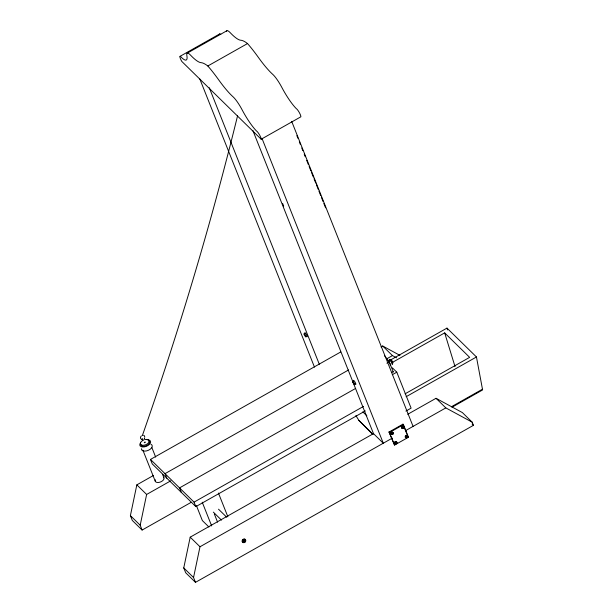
<?xml version="1.0" encoding="UTF-8"?>
<svg xmlns="http://www.w3.org/2000/svg" width="613" height="613" viewBox="0 0 613 613"><rect width="100%" height="100%" fill="white"/><g stroke="black" fill="none" stroke-linecap="round" stroke-linejoin="round"><path stroke-width="0.92" d="M142.101 439.215L142.323 438.724L142.316 439.858M390.803 433.613L390.987 432.556L391.983 431.996L392.787 432.494L393.278 432.97L393.086 434.035L392.098 434.594L390.803 433.613L392.098 434.594M391.293 434.096L391.477 433.039L392.466 432.471L393.278 432.97M392.787 432.494L392.596 433.552L393.086 434.035M394.557 443.053L394.741 441.996L395.737 441.437L396.542 441.935L397.032 442.417L396.849 443.475L395.852 444.034L394.557 443.053L395.852 444.034M395.048 443.536L395.232 442.479L396.228 441.919L397.032 442.417M396.542 441.935L396.358 442.992L396.849 443.475M401.4 427.629L401.584 426.571L402.572 426.012L403.385 426.51L403.875 426.985L403.683 428.05L402.695 428.61L401.4 427.629L402.695 428.61M401.883 428.112L402.074 427.046L403.063 426.487L403.875 426.985M405.339 436.012L405.155 437.069L406.45 438.05L407.446 437.49L407.63 436.433L406.335 435.452L405.339 436.012L405.829 436.494L405.645 437.552M191.21 502.315L142.109 530.053L132.316 520.46L130.393 515.617L136.837 484.86L153.503 475.45M142.109 530.053L140.185 525.211L146.63 494.461L170.797 480.807M407.699 414.304L436.035 398.297L462.394 412.595L472.186 422.188L473.435 425.338L195.478 582.35L185.685 572.757L183.754 567.914L190.199 537.164L373.532 433.606M195.478 582.35L193.547 577.507L199.991 546.758L392.381 438.08M237.583 115.757C211.079 223.783 179.157 330.476 142.4 435.452L142.431 435.422M144.469 438.563L144.369 438.77A2.728 2.207 -45.6 0 0 144.155 439.291M144.316 442.28C143.886 443.36 146.239 442.18 144.982 441.965M180.061 56.319L219.768 33.891M187.149 53.193L226.856 30.765M207.822 65.989L247.529 43.561A71.767 14.245 60.5 0 1 258.433 57.476A56.81 11.272 60.5 0 0 272.77 74.388A15.639 3.103 60.5 0 1 281.811 87.368A26.765 5.31 60.5 0 0 296.34 108.677A4.85 0.965 60.5 0 1 299.251 112.463A4.85 0.965 60.5 0 1 300.883 116.799L261.169 139.235L181.823 61.469A4.85 0.965 60.5 0 1 179.885 56.833A4.85 0.965 60.5 0 1 181.578 57.561A26.765 5.31 60.5 0 0 186.873 55.668A15.639 3.103 60.5 0 1 190.543 55.147A56.81 11.272 60.5 0 0 201.148 62.679A71.767 14.245 60.5 0 1 207.822 65.989A71.767 14.245 60.5 0 1 218.726 79.912A56.81 11.272 60.5 0 0 233.063 96.816A15.639 3.103 60.5 0 1 242.104 109.804A26.765 5.31 60.5 0 0 256.632 131.113A4.85 0.965 60.5 0 1 259.537 134.898A4.85 0.965 60.5 0 1 261.169 139.235M365.317 410.902L195.846 506.629L152.269 463.926L150.484 459.428L340.721 351.969M381.002 346.943L382.665 346L399.967 355.387M348.598 369.961L165.004 473.665L166.797 478.163M386.627 358.896L392.458 355.601L396.58 357.831M389.868 360.36L446.984 328.101L476.454 356.981L482.607 389.945L451.988 407.239M386.864 363.172L389.247 361.823L393.324 372.068M391.707 362.804L444.67 332.882L469.642 357.356L405.093 393.814M355.647 388.412L179.532 487.894L181.318 492.392M391.584 372.597L393.178 371.7M392.32 374.696L396.787 372.175L411.101 408.143L405.89 411.085M150.484 459.428L194.053 502.131L363.524 406.404M406.097 396.726L476.454 356.981M389.056 432.012L402.956 424.158L403.446 424.64L408.457 437.23L394.557 445.084L389.056 432.012L394.557 445.084M389.546 432.494L403.446 424.64M391.607 434.111L392.105 433.835M405.622 430.602L445.82 407.898L472.186 422.188M451.727 406.572L482.347 389.278M405.829 436.494L406.825 435.927L407.63 436.433M472.133 424.058L473.435 425.338M382.665 346L392.458 355.601M436.035 398.297L445.82 407.898M392.381 367.854L396.787 372.175M402.572 426.012L403.063 426.487M403.193 427.567L403.683 428.05M401.584 426.571L402.074 427.046M407.967 436.747L408.457 437.23M406.335 435.452L406.825 435.927M405.959 437.567L406.45 438.05M391.983 431.996L392.466 432.471M390.987 432.556L391.477 433.039M395.737 441.437L396.228 441.919M394.741 441.996L395.232 442.479M362.819 411.859L366.842 415.798M355.9 415.576L358.896 420.434L373.072 434.318M372.658 434.326L358.896 420.434M218.504 509.181L226.68 517.188M213.324 512.108L221.492 520.115M208.903 526.988L202.374 520.59L196.421 505.633M136.837 484.86L146.63 494.461M190.199 537.164L199.991 546.758M130.393 515.617L140.185 525.211M183.754 567.914L193.547 577.507M291.711 121.451L413.07 426.395M296.853 135.634L297.91 138.285M299.32 141.818L300.37 144.469M301.772 147.994L302.822 150.637M304.224 154.154L305.274 156.79M306.676 160.315L308.431 164.713M309.128 166.468L310.875 170.874M311.58 172.628L313.327 177.027M314.032 178.789L315.779 183.187M316.484 184.95L318.231 189.348M318.929 191.11L320.683 195.509M321.381 197.263L323.135 201.669M323.833 203.424L325.587 207.822M402.956 424.158L407.63 435.912M261.935 138.277L383.286 443.222L373.493 433.629L252.847 130.454M282.624 203.455L283.681 206.114M209.278 87.751L319.304 364.252M199.838 79.046L314.469 367.103M218.427 493.044L227.883 516.797M214.335 513.985L217.577 522.146M202.229 502.2L211.677 525.954M194.053 502.131L195.846 506.629M151.878 447.574L155.671 457.106M162.568 474.431L163.947 477.895M142.844 450.049L155.258 481.236M444.67 332.882L455.045 366.643M446.984 328.101L447.505 329.932M163.571 477.328A4.651 2.582 -21.7 0 1 159.893 482.201A4.651 2.582 -21.7 0 1 155.411 479.795M150.936 444.241A5.716 3.172 -21.7 0 1 148.591 450.21A5.716 3.172 -21.7 0 1 141.419 448.716M146.944 439.759A5.716 3.172 -21.7 0 1 150.177 443.406A5.716 3.172 -21.7 0 1 142.584 446.984A5.716 3.172 -21.7 0 1 140.676 442.709M148.53 440.709A4.651 2.582 -21.7 0 1 146.622 445.567A4.651 2.582 -21.7 0 1 140.783 444.356M145.074 439.559A4.651 2.582 -21.7 0 1 148.668 442.624A4.651 2.582 -21.7 0 1 141.22 444.885A4.651 2.582 -21.7 0 1 143.925 439.904M143.519 435.284A2.329 1.877 -45.6 0 1 144.607 436.226M140.523 437.966A2.329 1.877 -45.6 0 0 140.638 438.471A2.046 1.655 -45.6 0 0 140.798 438.762M140.546 437.421A2.329 1.877 -45.6 0 1 140.714 436.87M141.013 436.349A2.329 1.877 -45.6 0 1 141.419 435.897M144.752 436.77A3.295 2.659 -45.6 0 1 144.783 437.061M144.683 437.966A3.295 2.659 -45.6 0 1 144.591 438.272M142.354 439.314A2.046 1.655 -45.6 0 1 141.304 439.192M305.021 333.763A2.329 0.46 60.5 0 1 305.374 333.012A2.329 0.46 60.5 0 1 307.09 335.978A2.329 0.46 60.5 0 1 306.439 336.208M247.529 43.561A71.767 14.245 60.5 0 0 240.855 40.251A56.81 11.272 60.5 0 1 230.25 32.719A15.639 3.103 60.5 0 0 226.511 31.386M219.592 34.405A4.85 0.965 60.5 0 1 220.795 34.558M384.397 355.563A178.582 35.439 60.5 0 1 389.247 361.823M353.532 381.018A2.329 0.46 60.5 0 1 354.23 380.918A2.329 0.46 60.5 0 1 355.793 383.799A2.329 0.46 60.5 0 1 355.103 383.899M388.351 361.157A2.981 0.59 60.5 0 1 390.167 364.291A2.981 0.59 60.5 0 1 390.121 365.609M387.707 360.521A2.981 0.59 60.5 0 1 387.998 360.766M389.454 360.16A2.981 0.59 60.5 0 1 391.14 361.187A2.981 0.59 60.5 0 1 392.105 364.482M390.106 360.275A1.954 0.391 60.5 0 1 390.535 360.689M390.787 361.034A1.954 0.391 60.5 0 1 391.853 363.111M390.941 360.214A1.954 0.391 60.5 0 1 391.607 360.237A1.954 0.391 60.5 0 1 392.895 362.75A1.954 0.391 60.5 0 1 391.998 362.291M244.403 542.206A1.165 0.942 -45.6 0 0 245.177 540.421A1.165 0.942 -45.6 0 0 243.361 540.957A1.165 0.942 -45.6 0 0 244.403 542.206A1.893 1.532 -45.6 0 1 242.212 541.631A1.893 1.532 -45.6 0 1 243.238 539.256A1.893 1.532 -45.6 0 1 245.438 539.8M244.671 541.677A1.165 0.942 -45.6 0 1 243.032 541.356A1.165 0.942 -45.6 0 1 244.342 539.9A1.165 0.942 -45.6 0 1 244.878 541.455M245.537 540.214A1.893 1.532 -45.6 0 1 245.514 540.658M245.376 541.103A1.893 1.532 -45.6 0 1 244.802 541.892M242.871 540.474A1.165 0.942 -45.6 0 1 243.016 540.214M244.273 539.685A1.165 0.942 -45.6 0 1 244.503 539.777M304.186 334.476A1.954 0.391 60.5 0 0 305.941 336.989A1.954 0.391 60.5 0 0 304.899 334.376A1.954 0.391 60.5 0 0 304.186 334.476M352.85 382.167A1.954 0.391 60.5 0 0 354.605 384.68A1.954 0.391 60.5 0 0 353.563 382.068A1.954 0.391 60.5 0 0 352.85 382.167M244.212 542.605A1.893 1.532 -45.6 0 0 245.476 539.693A1.893 1.532 -45.6 0 0 242.518 540.566A1.893 1.532 -45.6 0 0 244.212 542.605"/></g></svg>
